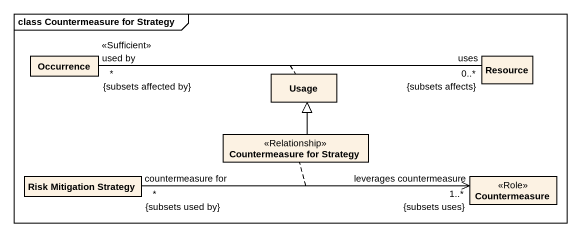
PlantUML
@startuml
mainframe class Countermeasure for Strategy
hide circle
hide empty members
class Occurrence
class Resource
class Usage
class "Countermeasure for Strategy" as Countermeasure_for_Strategy <<Relationship>>
class "Risk Mitigation Strategy" as Risk_Mitigation_Strategy
class Countermeasure <<Role>>
Occurrence "used by\n<<Sufficient>>\n*\n{subsets affected by}" -right- "uses\n0..*\n{subsets affects}" Resource
(Occurrence, Resource) .. Usage
Countermeasure_for_Strategy -up-|> Usage
Risk_Mitigation_Strategy "countermeasure for\n*\n{subsets used by}" -right-> "leverages countermeasure\n1..*\n{subsets uses}" Countermeasure
(Risk_Mitigation_Strategy, Countermeasure) .. Countermeasure_for_Strategy
@enduml
